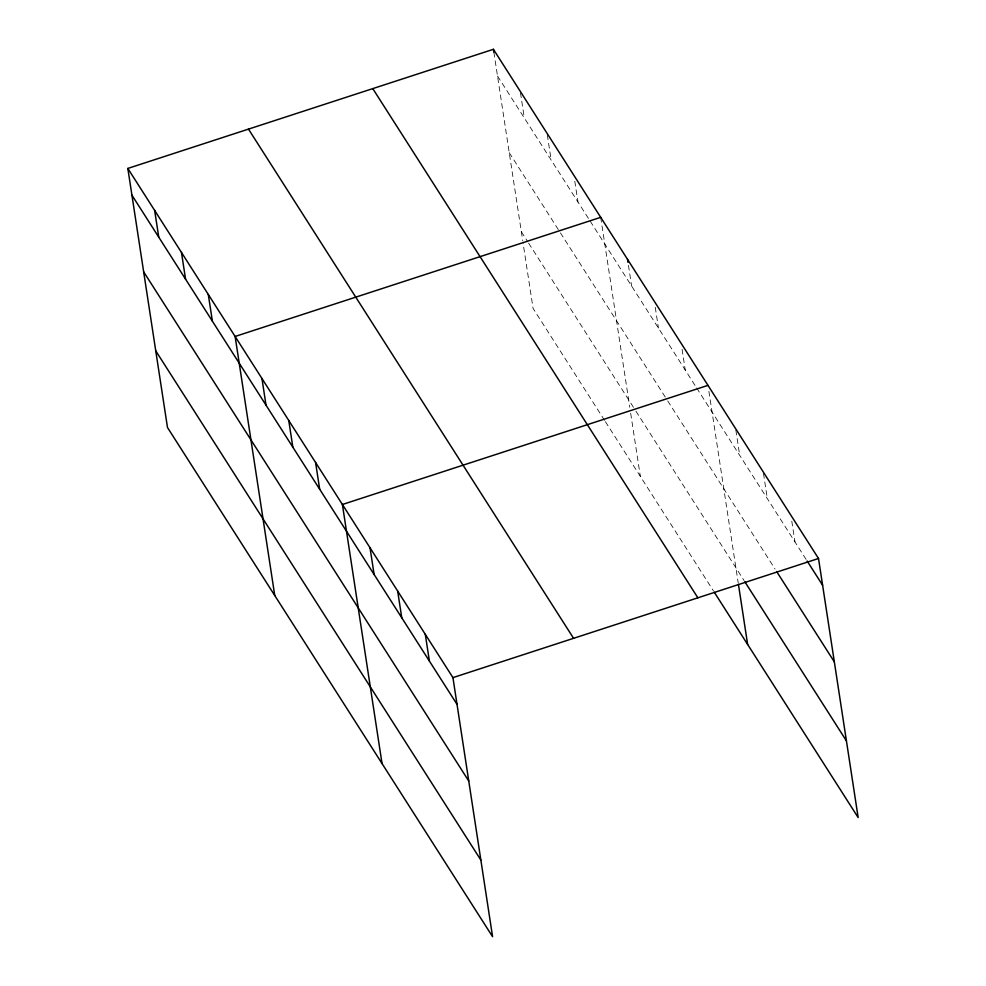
<?xml version="1.0" encoding="UTF-8"?>
<svg xmlns="http://www.w3.org/2000/svg" width="986" height="986" viewBox="0 0 986 986"><rect width="100%" height="100%" fill="white"/><g stroke="black" fill="none" stroke-linecap="round" stroke-linejoin="round"><path stroke-width="0.74" stroke-dasharray="4.93 3.7" d="M497.511 76.021L589.357 219.866M590.17 221.135L695.82 386.623M696.634 387.905L806.351 559.752M509.244 152.694L559.641 231.624M560.442 232.893L666.918 399.663M667.732 400.932L775.008 568.959M521.335 231.698L527.843 241.878M528.644 243.16L635.12 409.917M635.933 411.187L744.023 580.495M604.591 420.393L533.069 308.371L522.95 242.223M605.404 421.675L713.494 590.984M791.795 521.15L794.975 541.93M763.484 473.416L767.342 498.657M735.852 430.13L739.71 455.372M708.897 391.306L738.194 582.8M682.078 349.303L685.258 370.083M655.259 307.287L658.438 328.067M628.439 265.283L631.619 286.063M600.708 217.339L629.771 407.255M630.683 413.27L640.345 476.411M574.789 181.264L577.969 202.044M547.292 134.799L551.149 160.04M520.472 92.795L524.33 118.024M493.875 52.27L522.716 240.72"/><path stroke-width="1.48" d="M127.835 168.433L452.931 677.628L492.581 936.7L167.484 427.505L127.835 168.433L493.419 49.3L818.516 558.495L858.165 817.567L714.308 592.253M600.708 217.339L235.124 336.46L274.761 595.544M707.985 385.366L342.401 504.499L382.038 763.571M452.931 677.628L818.516 558.495M807.164 561.022L822.607 585.216M776.635 571.51L834.341 661.889M744.837 581.765L846.432 740.893M372.782 88.617L697.878 597.812M248.484 129.117L573.581 638.312M131.927 195.154L457.023 704.349M143.66 271.828L468.757 781.023M155.751 350.831L480.848 860.026M738.428 584.304L747.635 644.45M627.527 259.343L627.983 262.313M493.419 49.3L493.875 52.27M425.299 634.343L429.391 661.064M397.666 591.058L401.758 617.778M370.033 547.785L374.125 574.505M315.582 462.496L319.674 489.204M288.762 420.48L292.842 447.2M261.943 378.476L266.023 405.197M208.292 294.457L212.384 321.177M181.473 252.453L185.565 279.161M154.654 210.437L158.746 237.158"/></g></svg>
